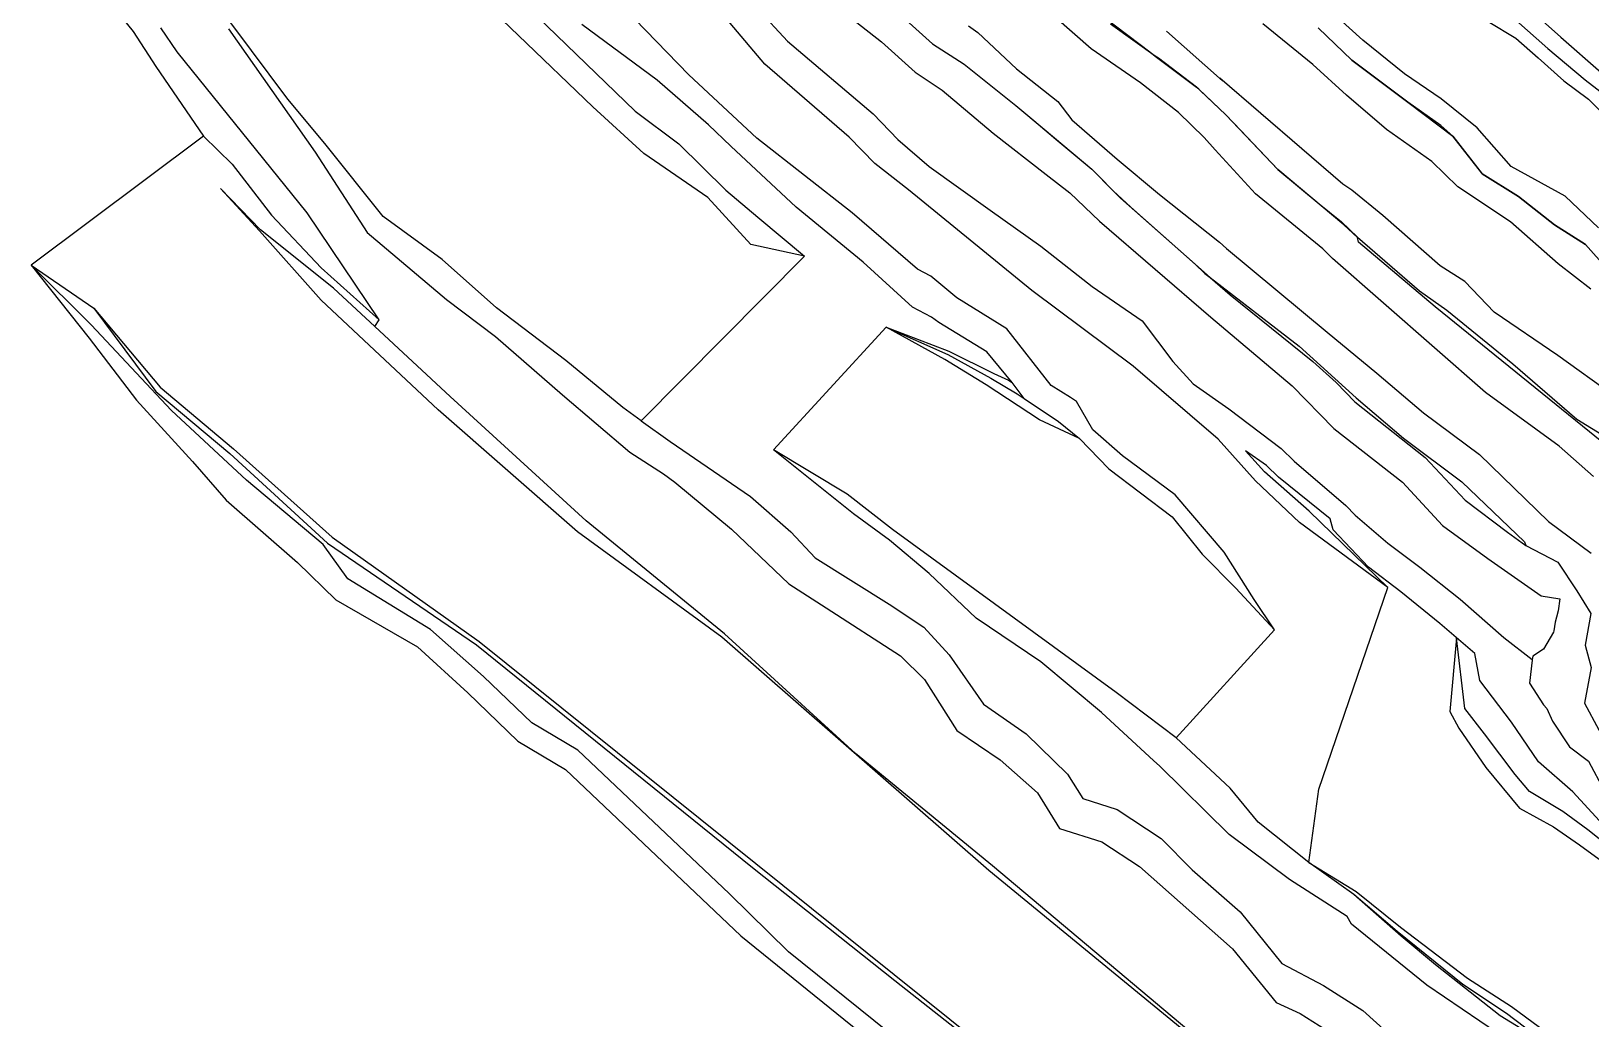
# Model space of a CAD drawing. Extents: x 102606 to 105048, y 81391 to 83586.
# Drawn here: x 103639.6 to 103916.3, y 81855.8 to 82031.1 of the extents above; entities that cross this region are included whole.
import ezdxf

# ---------------------------------------------------------------- set-up
doc = ezdxf.new("R2010")
doc.units = 0

msp = doc.modelspace()

# ---------------------------------------------------------------- linework, layer by layer
at = {"layer": 'BLG$310$FAKT', "color": 3}
for points in [[(103903.429322, 82036.726626, 0), (103910.92446, 82029.9816, 0), (103918.087733, 82023.744428, 0)], [(103902.944, 82033.015, 0), (103908.612, 82028.01, 0), (103915.278, 82022.448, 0), (103922.233, 82017.071, 0)]]:
    msp.add_polyline3d(points, dxfattribs=at)
at = {"layer": 'BLG$320$FAKT', "color": 5}
for points in [[(103898.028, 82032.798, 0), (103902.956, 82029.82, 0), (103906.924, 82026.312, 0), (103911.453, 82022.267, 0), (103915.862, 82019.002, 0), (103920.614, 82014.153, 0)], [(103902.944, 82033.015, 0), (103908.612, 82028.01, 0), (103915.278, 82022.448, 0), (103922.233, 82017.071, 0)]]:
    msp.add_polyline3d(points, dxfattribs=at)
at = {"layer": 'BLG$330$FAKT', "color": 6}
for points in [[(103917.632711, 81996.149279, 0), (103911.691086, 82001.781192, 0), (103902.105457, 82007.065293, 0), (103896.110461, 82013.916717, 0), (103889.711678, 82019.042008, 0), (103883.208878, 82023.514236, 0), (103875.781896, 82029.482689, 0), (103867.911313, 82036.708979, 0)], [(103919.176, 81988.918, 0), (103915.327, 81993.217, 0), (103909.812, 81996.725, 0), (103903.402, 82001.711, 0), (103897.006, 82005.74, 0), (103896.895875, 82005.880264, 0), (103891.752636, 82012.431108, 0), (103889.663992, 82014.311922, 0), (103883.767528, 82018.49777, 0), (103873.88569, 82025.94253, 0), (103867.89674, 82031.680237, 0)]]:
    msp.add_polyline3d(points, dxfattribs=at)
at = {"layer": 'BLG$340$FAKT', "color": 32}
for points in [[(103916.27, 81985.27, 0), (103910.48, 81989.75, 0), (103901.987, 81997.227, 0), (103892.67, 82003.465, 0), (103888.044, 82007.957, 0), (103879.981, 82013.635, 0), (103872.927, 82019.694, 0), (103866.947, 82025.176, 0), (103858.08, 82032.36, 0)], [(103867.89674, 82031.680237, 0), (103873.88569, 82025.94253, 0), (103883.767527, 82018.49777, 0), (103891.752637, 82012.431108, 0), (103897.006, 82005.74, 0), (103903.402, 82001.711, 0), (103909.812, 81996.725, 0), (103915.327, 81993.217, 0), (103919.176, 81988.918, 0)]]:
    msp.add_polyline3d(points, dxfattribs=at)
at = {"layer": 'BLG$350$FAKT', "color": 40}
for points in [[(103828.028339, 82034.954754, 0), (103838.013021, 82027.384074, 0), (103838.993224, 82026.642711, 0), (103846.300221, 82021.11616, 0), (103846.961564, 82020.561586, 0), (103851.50068, 82016.209009, 0), (103854.148314, 82013.432555, 0), (103860.744069, 82006.515884, 0), (103868.063427, 82000.437369, 0), (103872.002061, 81997.204137, 0), (103874.853407, 81994.514683, 0), (103885.867736, 81984.96371, 0), (103890.730083, 81981.556165, 0), (103902.43366, 81972.055497, 0), (103913.759199, 81962.195624, 0), (103921.576, 81957.408, 0)], [(103920.282965, 81966.43563, 0), (103910.430316, 81973.480496, 0), (103899.112628, 81981.186253, 0), (103893.91923, 81986.665587, 0), (103889.525172, 81989.408226, 0), (103879.335551, 81998.364421, 0), (103873.832562, 82002.832193, 0), (103872.288497, 82003.910455, 0), (103850.411758, 82022.735557, 0), (103850.932723, 82022.251636, 0), (103840.970283, 82031.101778, 0)]]:
    msp.add_polyline3d(points, dxfattribs=at)
at = {"layer": 'BLG$360$FAKT', "color": 3}
for points in [[(103916.719198, 81952.047918, 0), (103910.644168, 81957.423553, 0), (103897.598246, 81966.970843, 0), (103870.400263, 81990.723907, 0), (103868.698654, 81992.438807, 0), (103856.79256, 82002.230399, 0), (103849.610953, 82010.0177, 0), (103847.640114, 82012.184432, 0), (103843.123805, 82016.611537, 0), (103836.34124, 82021.897705, 0), (103827.607598, 82027.968099, 0), (103821.331988, 82033.436973, 0)], [(103925.347036, 81952.366476, 0), (103888.668603, 81982.151944, 0), (103875.038528, 81993.650124, 0), (103874.888411, 81994.474963, 0), (103872.445196, 81996.699826, 0), (103860.744069, 82006.515884, 0), (103851.50068, 82016.209009, 0), (103846.708797, 82020.805611, 0), (103846.300221, 82021.11616, 0), (103839.541865, 82026.253028, 0), (103838.993224, 82026.642711, 0), (103831.036148, 82032.294375, 0)]]:
    msp.add_polyline3d(points, dxfattribs=at)
at = {"layer": 'BLG$370$FAKT', "color": 5}
for points in [[(103794.109591, 82033.604103, 0), (103799.434673, 82028.825936, 0), (103805.090801, 82025.206427, 0), (103814.263208, 82017.896475, 0), (103817.455228, 82015.212371, 0), (103821.34277, 82011.926304, 0), (103824.559918, 82009.235086, 0), (103827.732384, 82006.588573, 0), (103831.514395, 82002.737518, 0), (103834.618663, 81999.847049, 0), (103848.742874, 81987.348755, 0), (103864.526043, 81975.192226, 0), (103874.626823, 81966.023889, 0), (103883.007776, 81958.835644, 0), (103893.366101, 81951.074001, 0), (103904.467489, 81940.463952, 0), (103904.731145, 81939.757768, 0), (103910.408, 81936.825, 0), (103913.76, 81931.769, 0), (103916.255, 81927.741, 0), (103915.268, 81922.106, 0), (103916.296, 81918.111, 0), (103915.116, 81911.825, 0), (103917.699, 81907.068, 0)], [(103805.873216, 82031.993816, 0), (103807.501038, 82030.864447, 0), (103814.380743, 82024.391429, 0), (103821.70488, 82018.567653, 0), (103824.19782, 82015.331759, 0), (103832.248225, 82008.379592, 0), (103839.745151, 82002.107818, 0), (103850.396599, 81993.609628, 0), (103851.626289, 81992.497487, 0), (103869.478597, 81977.643709, 0), (103878.28727, 81970.383075, 0), (103886.563531, 81963.303589, 0), (103896.516605, 81955.942844, 0), (103908.778861, 81944.054419, 0), (103916.342613, 81938.433923, 0)]]:
    msp.add_polyline3d(points, dxfattribs=at)
at = {"layer": 'BLG$380$FAKT', "color": 6}
for points in [[(103783.306044, 82034.758604, 0), (103790.386239, 82029.167493, 0), (103796.40747, 82023.800614, 0), (103801.18925, 82020.585152, 0), (103810.241545, 82012.942675, 0), (103819.611442, 82005.630348, 0), (103823.819475, 82002.395097, 0), (103829.114869, 81997.330137, 0), (103848.869768, 81980.289485, 0), (103863.264098, 81968.144283, 0), (103870.639261, 81960.580832, 0), (103882.853723, 81951.029128, 0), (103889.950904, 81943.352376, 0), (103897.976039, 81937.463241, 0), (103907.466087, 81930.877171, 0), (103910.773, 81930.343, 0), (103910.474, 81928.201, 0), (103910.184443, 81927.091305, 0), (103909.943, 81926.166, 0), (103909.681813, 81924.614085, 0), (103909.638469, 81924.409998, 0), (103907.839, 81921.394, 0), (103905.948, 81920.151, 0), (103905.871472, 81919.529876, 0), (103905.862, 81919.453, 0), (103905.401, 81915.355, 0), (103907.859, 81911.487, 0), (103908.426182, 81910.883309, 0), (103909.469, 81908.588, 0), (103912.455, 81904.075, 0), (103915.871, 81901.5, 0), (103918.626, 81896.272, 0)], [(103794.109591, 82033.604103, 0), (103799.434673, 82028.825936, 0), (103805.090801, 82025.206427, 0), (103814.263208, 82017.896475, 0), (103819.253146, 82013.700538, 0), (103827.700731, 82006.597136, 0), (103832.828928, 82001.418494, 0), (103846.086724, 81989.697093, 0), (103847.793665, 81988.079855, 0), (103848.742874, 81987.348755, 0), (103852.248264, 81984.249591, 0), (103866.915743, 81972.472164, 0), (103871.048702, 81968.736497, 0), (103874.394871, 81965.304444, 0), (103886.862444, 81955.391831, 0), (103893.984969, 81947.841458, 0), (103901.478729, 81942.149674, 0), (103904.731145, 81939.757768, 0)], [(103904.731145, 81939.757768, 0), (103910.408, 81936.825, 0), (103913.76, 81931.769, 0), (103916.255, 81927.741, 0), (103915.268, 81922.106, 0), (103916.296, 81918.111, 0), (103915.116, 81911.825, 0), (103917.699, 81907.068, 0), (103921.32, 81902.023, 0), (103927.533, 81900.261, 0), (103934.333, 81898.582, 0), (103941.255, 81898.172, 0), (103949.273, 81896.184, 0), (103955.186, 81896.25, 0), (103958.497171, 81889.924158, 0), (103971.601938, 81885.22623, 0), (103973.600997, 81885.133015, 0), (103982.776412, 81879.982107, 0), (103992.113134, 81872.610107, 0), (104005.15368, 81865.244496, 0), (104007.424258, 81863.059366, 0), (104013.602506, 81858.162345, 0), (104014.693255, 81857.632882, 0), (104021.758047, 81853.578773, 0)]]:
    msp.add_polyline3d(points, dxfattribs=at)
at = {"layer": 'BLG$390$FAKT', "color": 32}
for points in [[(103763.221181, 82040.722568, 0), (103773.71414, 82029.320998, 0), (103788.915205, 82016.375801, 0), (103793.296587, 82011.87165, 0), (103798.866522, 82007.058241, 0), (103809.667644, 81999.290136, 0), (103818.700189, 81992.902671, 0), (103827.766923, 81985.761206, 0), (103836.662212, 81979.667363, 0), (103842.127157, 81972.416639, 0), (103845.731117, 81968.471364, 0), (103852.02079, 81964.065651, 0), (103861.291079, 81956.992251, 0), (103863.603486, 81954.733544, 0), (103872.764874, 81946.89034, 0), (103874.433361, 81945.148388, 0), (103880.234445, 81940.216894, 0), (103885.908074, 81935.944036, 0), (103893.079099, 81930.284261, 0), (103900.817032, 81923.467448, 0), (103905.871472, 81919.529876, 0), (103905.862, 81919.453, 0), (103905.401, 81915.355, 0), (103907.859, 81911.487, 0), (103908.426182, 81910.883309, 0), (103909.469, 81908.588, 0), (103912.455, 81904.075, 0), (103915.871, 81901.5, 0), (103918.626, 81896.272, 0)], [(103915.792084, 81845.741246, 0), (103901.310777, 81856.72853, 0), (103893.565502, 81861.873491, 0), (103881.871617, 81871.281507, 0), (103874.225549, 81877.857949, 0), (103866.201497, 81883.494924, 0), (103867.99, 81896.51, 0), (103880.214825, 81932.329972, 0), (103864.591286, 81943.851682, 0), (103856.784346, 81951.291672, 0), (103850.137517, 81958.634982, 0), (103835.038703, 81971.617736, 0), (103817.109408, 81985.062303, 0), (103795.191557, 82002.892147, 0), (103789.245001, 82007.574046, 0), (103784.682175, 82012.250432, 0), (103769.713572, 82025.210433, 0), (103758.072346, 82039.081198, 0)], [(103880.214825, 81932.329972, 0), (103866.314016, 81945.903713, 0), (103858.366323, 81952.833537, 0), (103855.000531, 81956.606106, 0)], [(103937.399, 81875.89, 0), (103933.828, 81878.813, 0), (103929.782, 81881.679, 0), (103923.603, 81886.343, 0), (103917.827, 81890.897, 0), (103913.048, 81896.048, 0), (103906.947, 81901.381, 0), (103902.214, 81908.458, 0), (103896.585, 81915.829, 0), (103895.668729, 81920.639623, 0), (103889.441577, 81925.923114, 0), (103882.529885, 81931.562606, 0), (103876.811508, 81935.940665, 0), (103870.518809, 81942.562936, 0), (103870.029883, 81944.531683, 0), (103860.854803, 81951.919513, 0), (103858.702158, 81953.996724, 0), (103855.000531, 81956.606106, 0)], [(103892.412445, 81923.402451, 0), (103891.248, 81910.295, 0), (103892.821, 81907.364, 0), (103897.659, 81900.405, 0), (103903.616, 81893.171, 0), (103909.615, 81889.876, 0), (103914.231, 81886.641, 0), (103921.21, 81881.551, 0), (103930.319, 81874.974, 0), (103937.268, 81870.451, 0), (103943.472, 81869.772, 0)], [(103943.472, 81869.772, 0), (103938.702, 81871.853, 0), (103935.98, 81873.184, 0), (103931.608, 81876.516, 0), (103922.675, 81883.805, 0), (103915.704, 81889.349, 0), (103911.283, 81892.547, 0), (103905.399, 81896.139, 0), (103902.851, 81899.14, 0), (103897.385, 81906.384, 0), (103893.882, 81910.838, 0), (103892.412445, 81923.402451, 0)], [(103866.201497, 81883.494924, 0), (103874.604871, 81878.399261, 0), (103882.48337, 81872.06264, 0), (103894.360593, 81863.006792, 0), (103902.171812, 81857.976486, 0), (103916.823481, 81847.163678, 0), (103926.026786, 81840.607673, 0), (103937.969026, 81831.966458, 0), (103947.137314, 81828.68422, 0), (103957.0042, 81826.503562, 0)]]:
    msp.add_polyline3d(points, dxfattribs=at)
at = {"layer": 'BLG$400$FAKT', "color": 40}
for points in [[(103899.716244, 81853.239445, 0), (103887.19, 81861.77, 0), (103873.78, 81872.59, 0), (103873.04, 81873.91, 0), (103862.78, 81880.48, 0), (103852.1, 81888.49, 0), (103839.714817, 81900.674267, 0), (103838.72, 81901.55, 0), (103829.442468, 81910.163799, 0), (103818.659744, 81919.128282, 0), (103807.18, 81926.89, 0), (103798.85, 81934.83, 0), (103791.81, 81940.71, 0), (103785.45, 81945.42, 0), (103771.23, 81956.79, 0), (103791.22, 81978.55, 0), (103802.157832, 81973.659832, 0), (103809.779813, 81969.50389, 0), (103814.465076, 81966.676816, 0), (103815.723019, 81965.875785, 0), (103813.617883, 81968.744814, 0), (103809.11, 81974.17, 0), (103800.57, 81979.36, 0), (103799.30335, 81980.340607, 0), (103795.9, 81982.11, 0), (103787.17, 81990.1, 0), (103775.26, 81999.83, 0), (103763.7, 82010.65, 0), (103759.721971, 82014.456137, 0), (103750.63, 82022.35, 0), (103737.24, 82032.25, 0)], [(103908.576963, 81851.182851, 0), (103900.181339, 81856.28587, 0), (103888.673991, 81865.343603, 0), (103882.600112, 81870.444284, 0), (103874.225549, 81877.857949, 0), (103866.201497, 81883.494924, 0), (103857.223258, 81890.674509, 0), (103852.277871, 81896.713195, 0), (103842.676388, 81905.627553, 0), (103860.15, 81924.8, 0), (103856.517358, 81930.214499, 0), (103851.215113, 81938.574286, 0), (103842.538116, 81948.806818, 0), (103833.191827, 81955.687402, 0), (103827.908193, 81960.293647, 0), (103825.030242, 81965.332819, 0), (103823.930553, 81966.070454, 0), (103820.520125, 81968.183155, 0), (103812.664311, 81978.216225, 0), (103803.756523, 81983.763358, 0), (103799.147523, 81987.582828, 0), (103796.797179, 81988.826997, 0), (103785.183869, 81998.842332, 0), (103768.290811, 82012.086088, 0), (103756.213016, 82023.294609, 0), (103746.619171, 82033.223252, 0)], [(103825.560011, 81958.805825, 0), (103818.437804, 81962.065117, 0), (103808.989194, 81968.307118, 0), (103801.648361, 81972.782972, 0), (103791.22, 81978.55, 0)], [(103791.22, 81978.55, 0), (103802.351314, 81974.302591, 0), (103810.351983, 81970.31269, 0), (103812.939567, 81969.159279, 0), (103813.617883, 81968.744814, 0)], [(103815.723019, 81965.875785, 0), (103821.79, 81961.78, 0), (103825.560011, 81958.805825, 0), (103830.77, 81953.42, 0), (103841.96, 81944.9, 0), (103847.33, 81938.24, 0), (103853.29, 81932.21, 0), (103860.15, 81924.8, 0)], [(103842.676388, 81905.627553, 0), (103832.047653, 81913.684175, 0), (103792.378893, 81942.608316, 0), (103784.335062, 81948.924548, 0), (103771.23, 81956.79, 0)]]:
    msp.add_polyline3d(points, dxfattribs=at)
at = {"layer": 'BLG$410$FAKT', "color": 3}
for points in [[(103776.723407, 81991.143062, 0), (103767.23218, 81993.229709, 0), (103759.58, 82001.56, 0), (103748.27, 82009.35, 0), (103739.19, 82017.62, 0), (103712.8, 82043.01, 0), (103699.38, 82056.86, 0), (103694.372724, 82065.665281, 0)], [(103747.774617, 81961.913729, 0), (103744.491718, 81964.252396, 0), (103734.416204, 81972.635304, 0), (103722.115417, 81981.96941, 0), (103712.447636, 81990.574435, 0), (103702.00734, 81998.18082, 0), (103691.642993, 82011.124097, 0), (103685.099712, 82019.020464, 0), (103675.301865, 82032.057517, 0), (103663.39255, 82047.866608, 0)], [(103722.33, 82040.47, 0), (103746.73, 82016.87, 0), (103754.435511, 82011.093559, 0), (103762.821188, 82002.864694, 0), (103768.480163, 81998.060219, 0), (103776.723407, 81991.143062, 0), (103747.769281, 81961.917531, 0), (103752.921351, 81958.247306, 0), (103767.185776, 81948.470865, 0), (103774.349808, 81942.205124, 0), (103778.646831, 81937.620091, 0), (103791.767253, 81929.392229, 0), (103797.897942, 81925.283738, 0), (103802.394068, 81920.387056, 0), (103808.518996, 81911.607079, 0), (103816.06073, 81906.336034, 0), (103823.416501, 81899.219073, 0), (103826.121089, 81894.86891, 0), (103832.212211, 81892.951131, 0), (103840.050338, 81887.79786, 0), (103845.538628, 81882.215957, 0), (103854.023192, 81874.755221, 0), (103861.431275, 81865.591042, 0), (103868.831692, 81861.691219, 0), (103875.835432, 81857.281963, 0), (103885.523504, 81848.473521, 0)], [(103674.582705, 82031.516399, 0), (103689.910513, 82009.611314, 0), (103699.17, 81995.32, 0), (103713.21, 81983.42, 0), (103721.950649, 81976.85282, 0), (103733.811405, 81966.513179, 0), (103745.74, 81956.34, 0), (103751.710705, 81952.505222, 0), (103753.77, 81951.02, 0), (103763.776673, 81942.666391, 0), (103773.95, 81932.98, 0), (103780.588864, 81928.744379, 0), (103793.779853, 81920.203743, 0), (103798.039284, 81916.010958, 0), (103803.785966, 81906.955177, 0), (103811.464808, 81901.773462, 0), (103818.082126, 81895.867155, 0), (103822.003054, 81889.560586, 0), (103829.483877, 81887.205262, 0), (103836.208624, 81882.783996, 0), (103852.660817, 81868.178806, 0), (103860.44, 81858.65, 0), (103864.663427, 81856.72977, 0), (103871.421432, 81852.460254, 0)]]:
    msp.add_polyline3d(points, dxfattribs=at)
at = {"layer": 'BLG$420$FAKT', "color": 5}
for points in [[(103655.42169, 82033.786779, 0), (103657.638769, 82031.025187, 0), (103661.64, 82024.79, 0), (103670.15, 82012.44, 0), (103639.55, 81989.53, 0), (103649.81, 81976.57, 0), (103658.22, 81965.56, 0), (103668.15, 81954.69, 0), (103674.14, 81947.83, 0), (103686.82, 81936.75, 0), (103693.62, 81930.15, 0), (103708.11, 81921.81, 0), (103717, 81913.61, 0), (103725.89, 81905.07, 0), (103734.37, 81900, 0), (103765.47, 81870.52, 0), (103793.02, 81848.18, 0)], [(103858.68222, 81842.080851, 0), (103810.12303, 81882.940386, 0), (103785.808669, 81902.885726, 0), (103762.549354, 81924.099645, 0), (103738.016186, 81944.145382, 0), (103713.912866, 81966.246134, 0), (103700.53877, 81978.629156, 0), (103701.27, 81979.86, 0), (103688.496661, 81998.836839, 0), (103665.44798, 82027.382902, 0), (103662.547297, 82031.64069, 0)], [(103670.15, 82012.44, 0), (103675.19, 82007.49, 0), (103682.17, 81998.43, 0), (103690.99, 81989.04, 0), (103701.27, 81979.86, 0)], [(103650.665075, 81981.885881, 0), (103662.44993, 81967.890738, 0), (103675.453958, 81956.915137, 0), (103692.975357, 81941.237042, 0), (103719.028411, 81922.760692, 0), (103817.180941, 81843.924655, 0), (103842.821718, 81823.754043, 0), (103844.230873, 81823.92802, 0), (103858.238028, 81842.029734, 0), (103809.425218, 81882.114052, 0), (103762.088808, 81923.529055, 0), (103736.485274, 81942.231636, 0), (103711.751599, 81963.861126, 0), (103691.006931, 81983.338563, 0), (103680.051703, 81995.630768, 0), (103673.136788, 82003.166123, 0)], [(103700.53877, 81978.629156, 0), (103693.172979, 81985.449114, 0), (103680.252407, 81995.812277, 0), (103673.136788, 82003.166123, 0)], [(103796.612823, 81849.411823, 0), (103773.934567, 81867.654996, 0), (103763.355953, 81878.032112, 0), (103736.523253, 81903.470169, 0), (103728.37348, 81908.322732, 0), (103719.772656, 81916.555483, 0), (103710.378061, 81924.896948, 0), (103695.744446, 81933.841034, 0), (103691.36154, 81939.97489, 0), (103677.737032, 81951.363805, 0), (103664.413952, 81963.740986, 0), (103650.184729, 81978.929482, 0), (103639.55, 81989.53, 0), (103650.665075, 81981.885881, 0), (103661.67208, 81967.113773, 0), (103674.779982, 81956.139637, 0), (103692.137698, 81940.18708, 0), (103718.568031, 81922.149004, 0), (103767.551229, 81882.63287, 0), (103792.785032, 81862.560817, 0), (103842.681559, 81823.251247, 0)]]:
    msp.add_polyline3d(points, dxfattribs=at)

doc.saveas('drawing.dxf')
